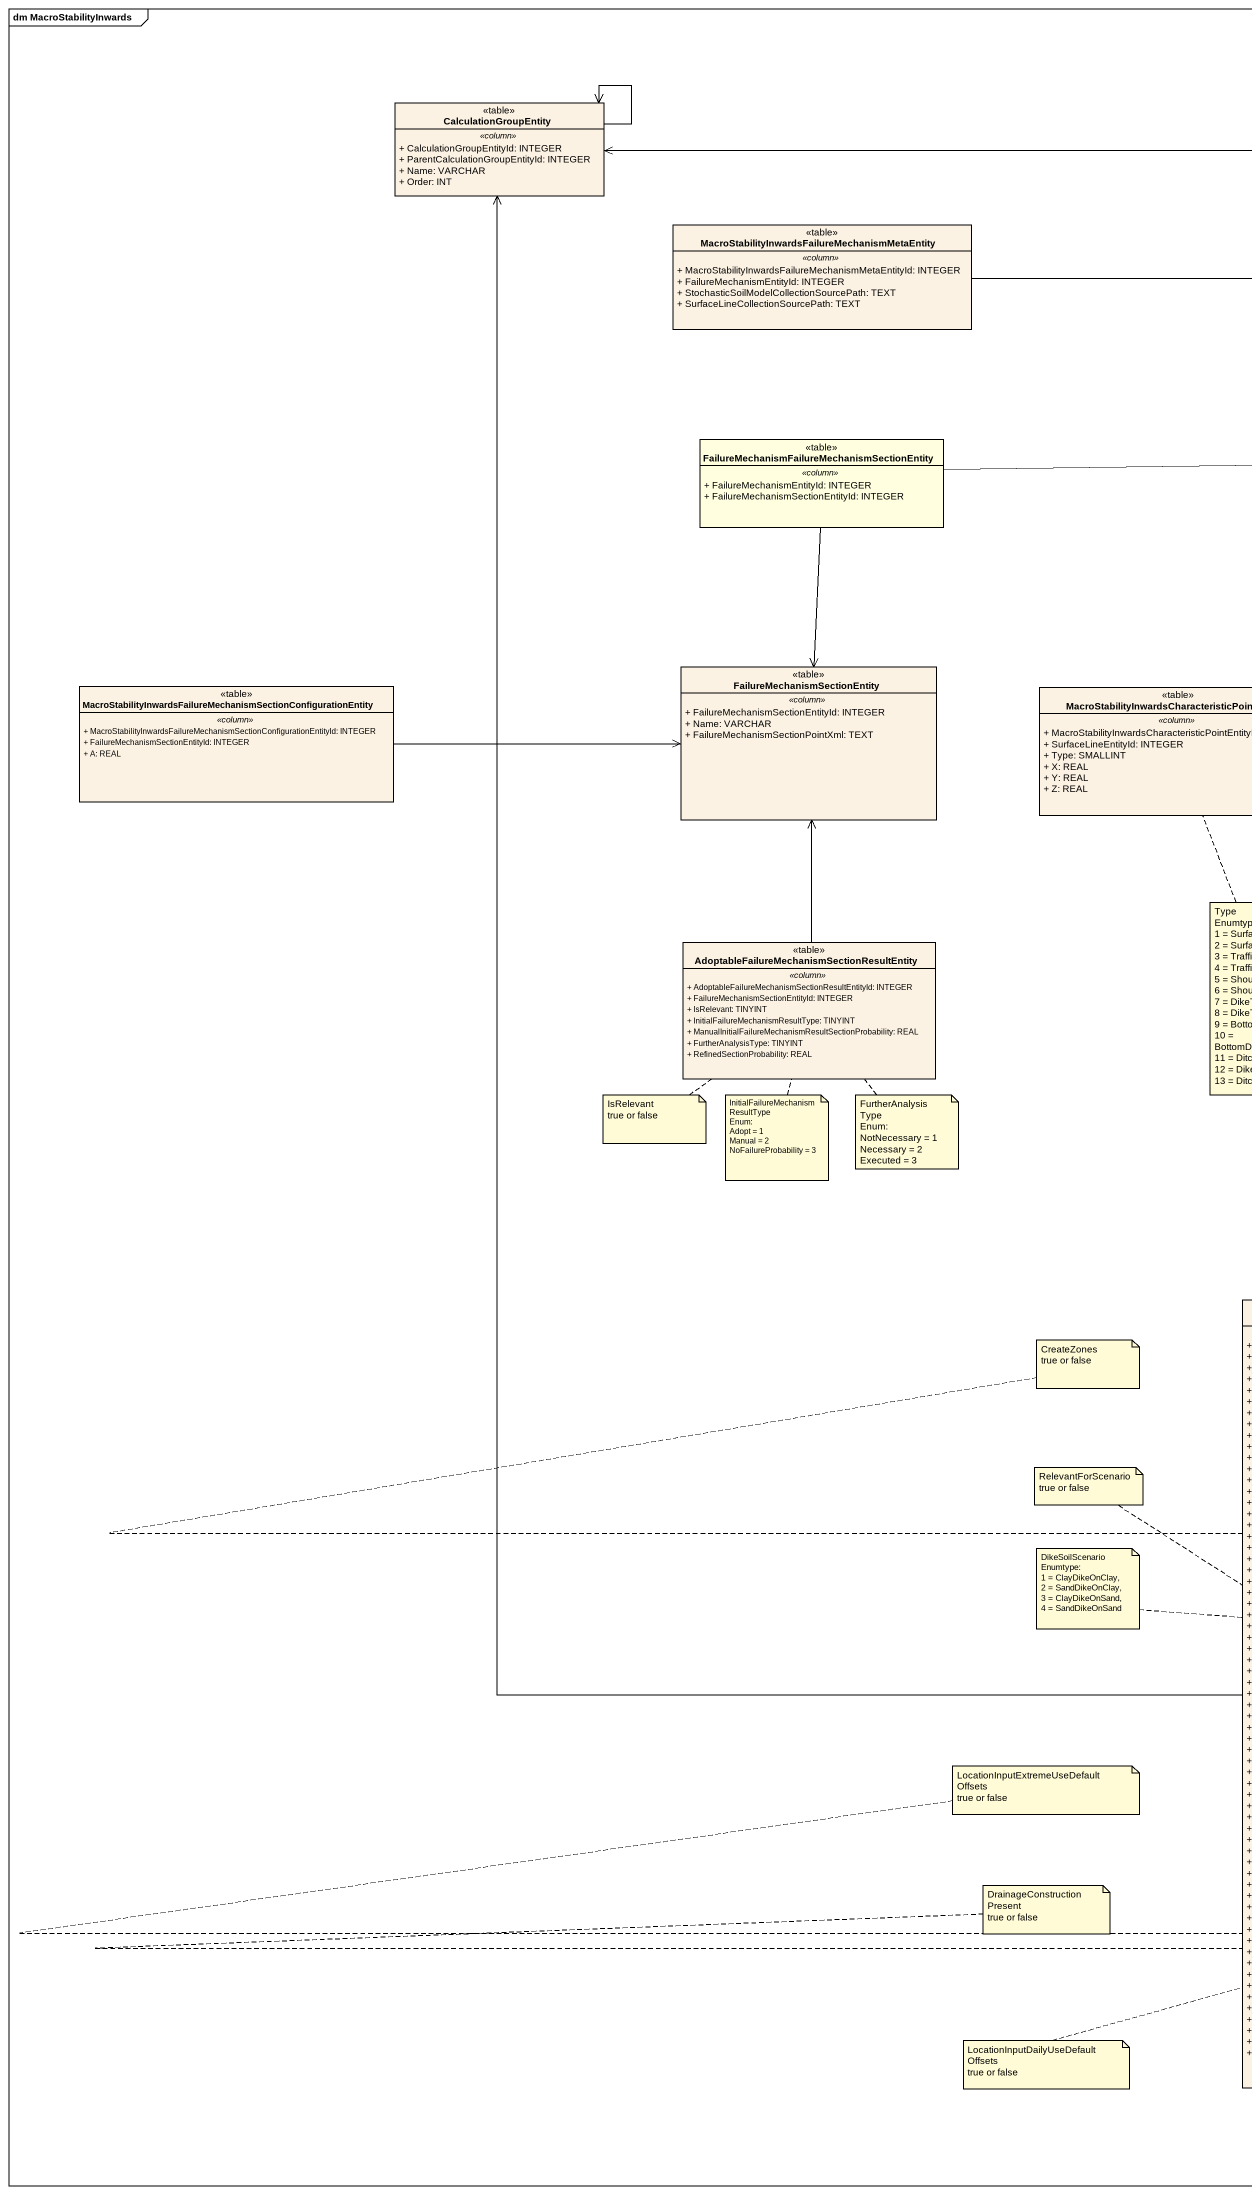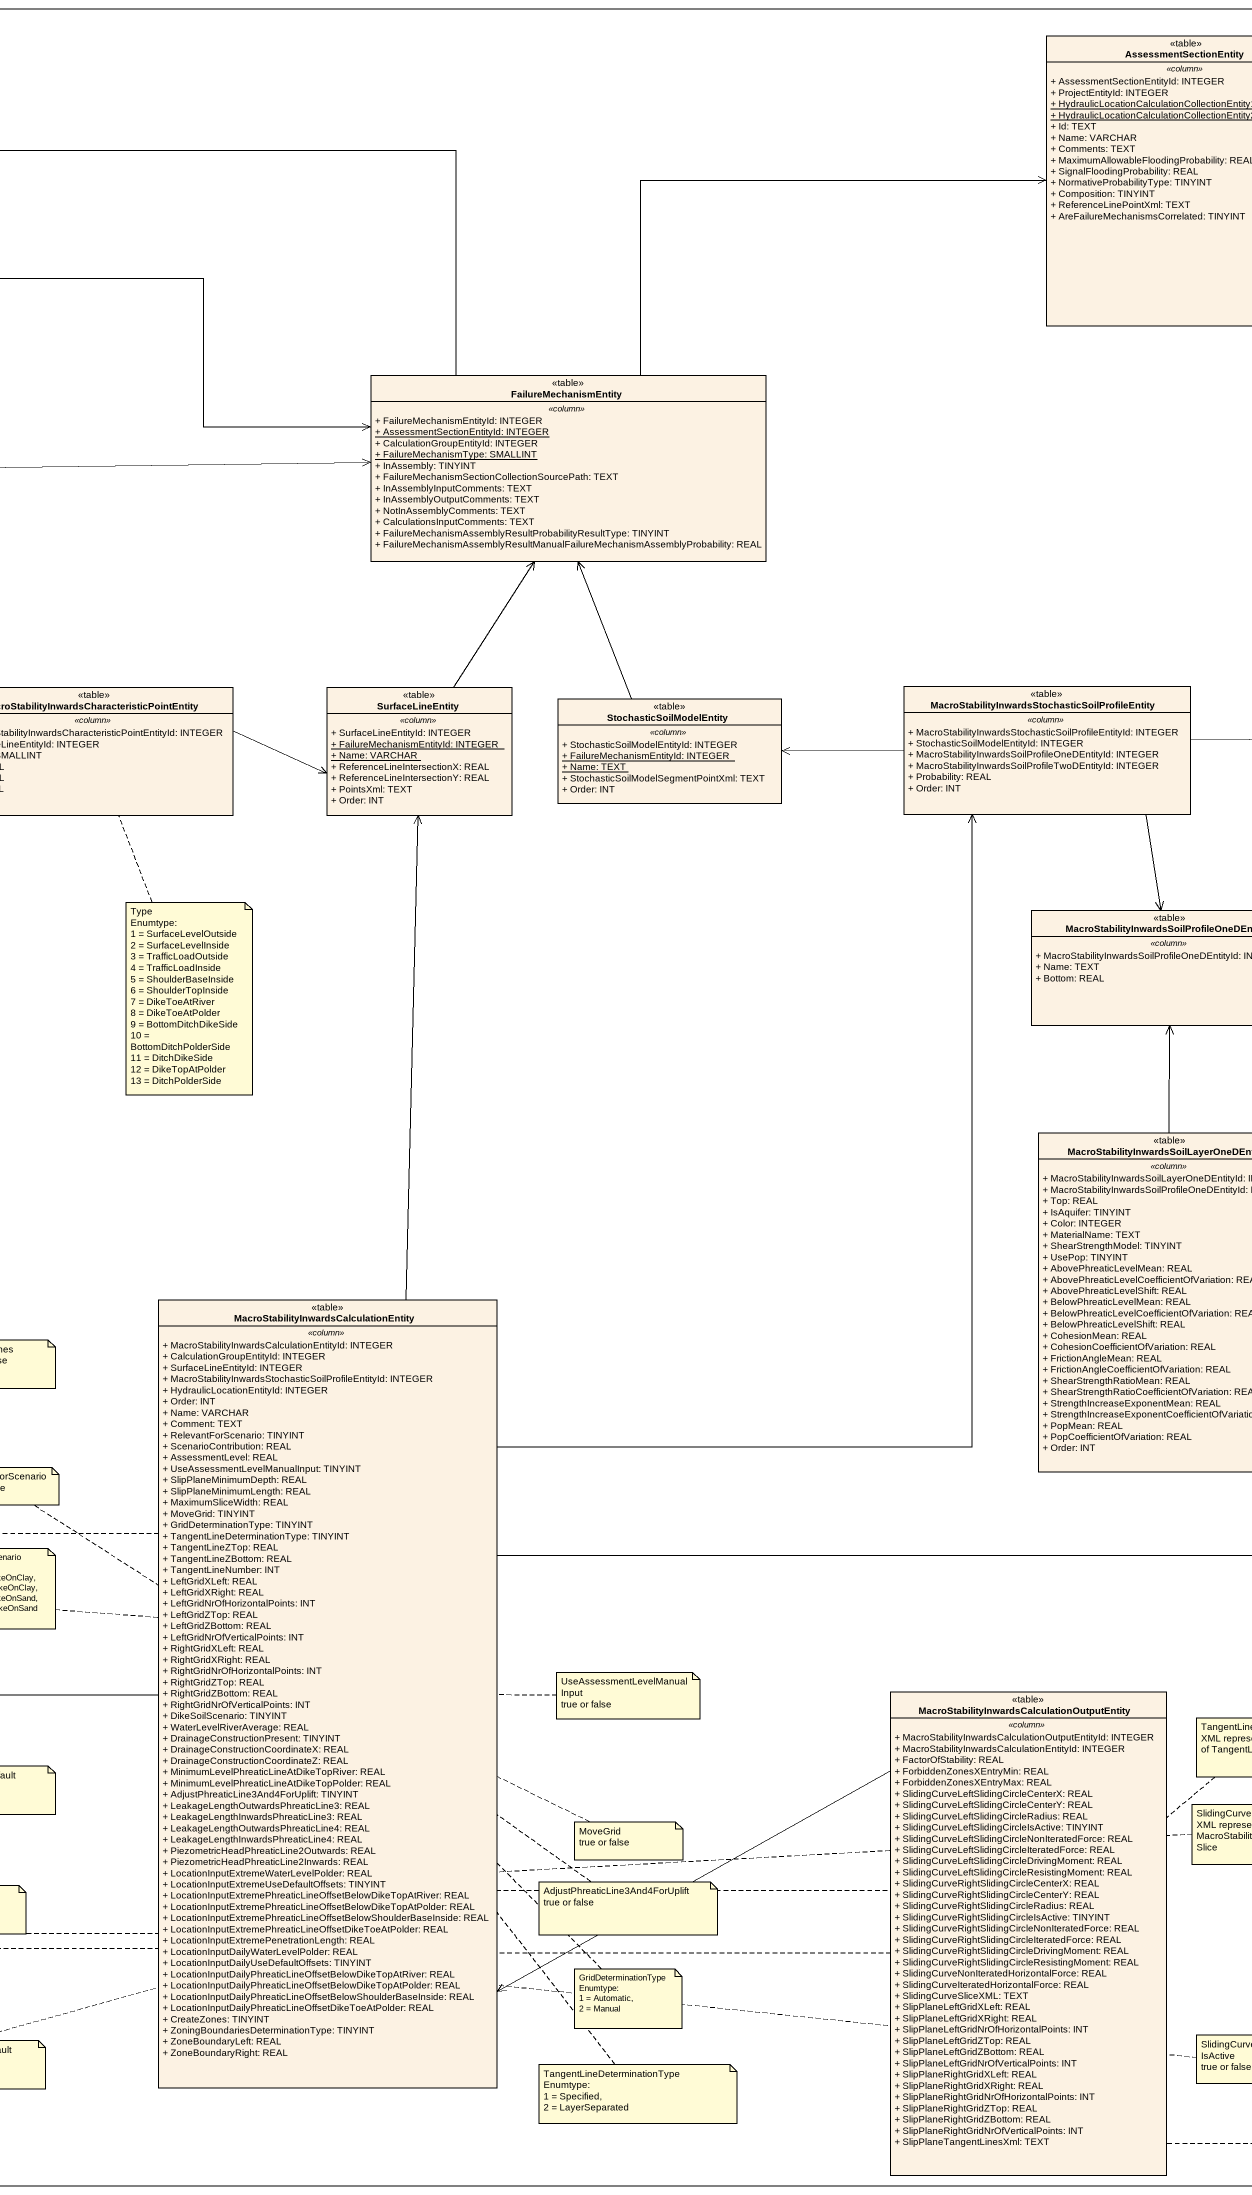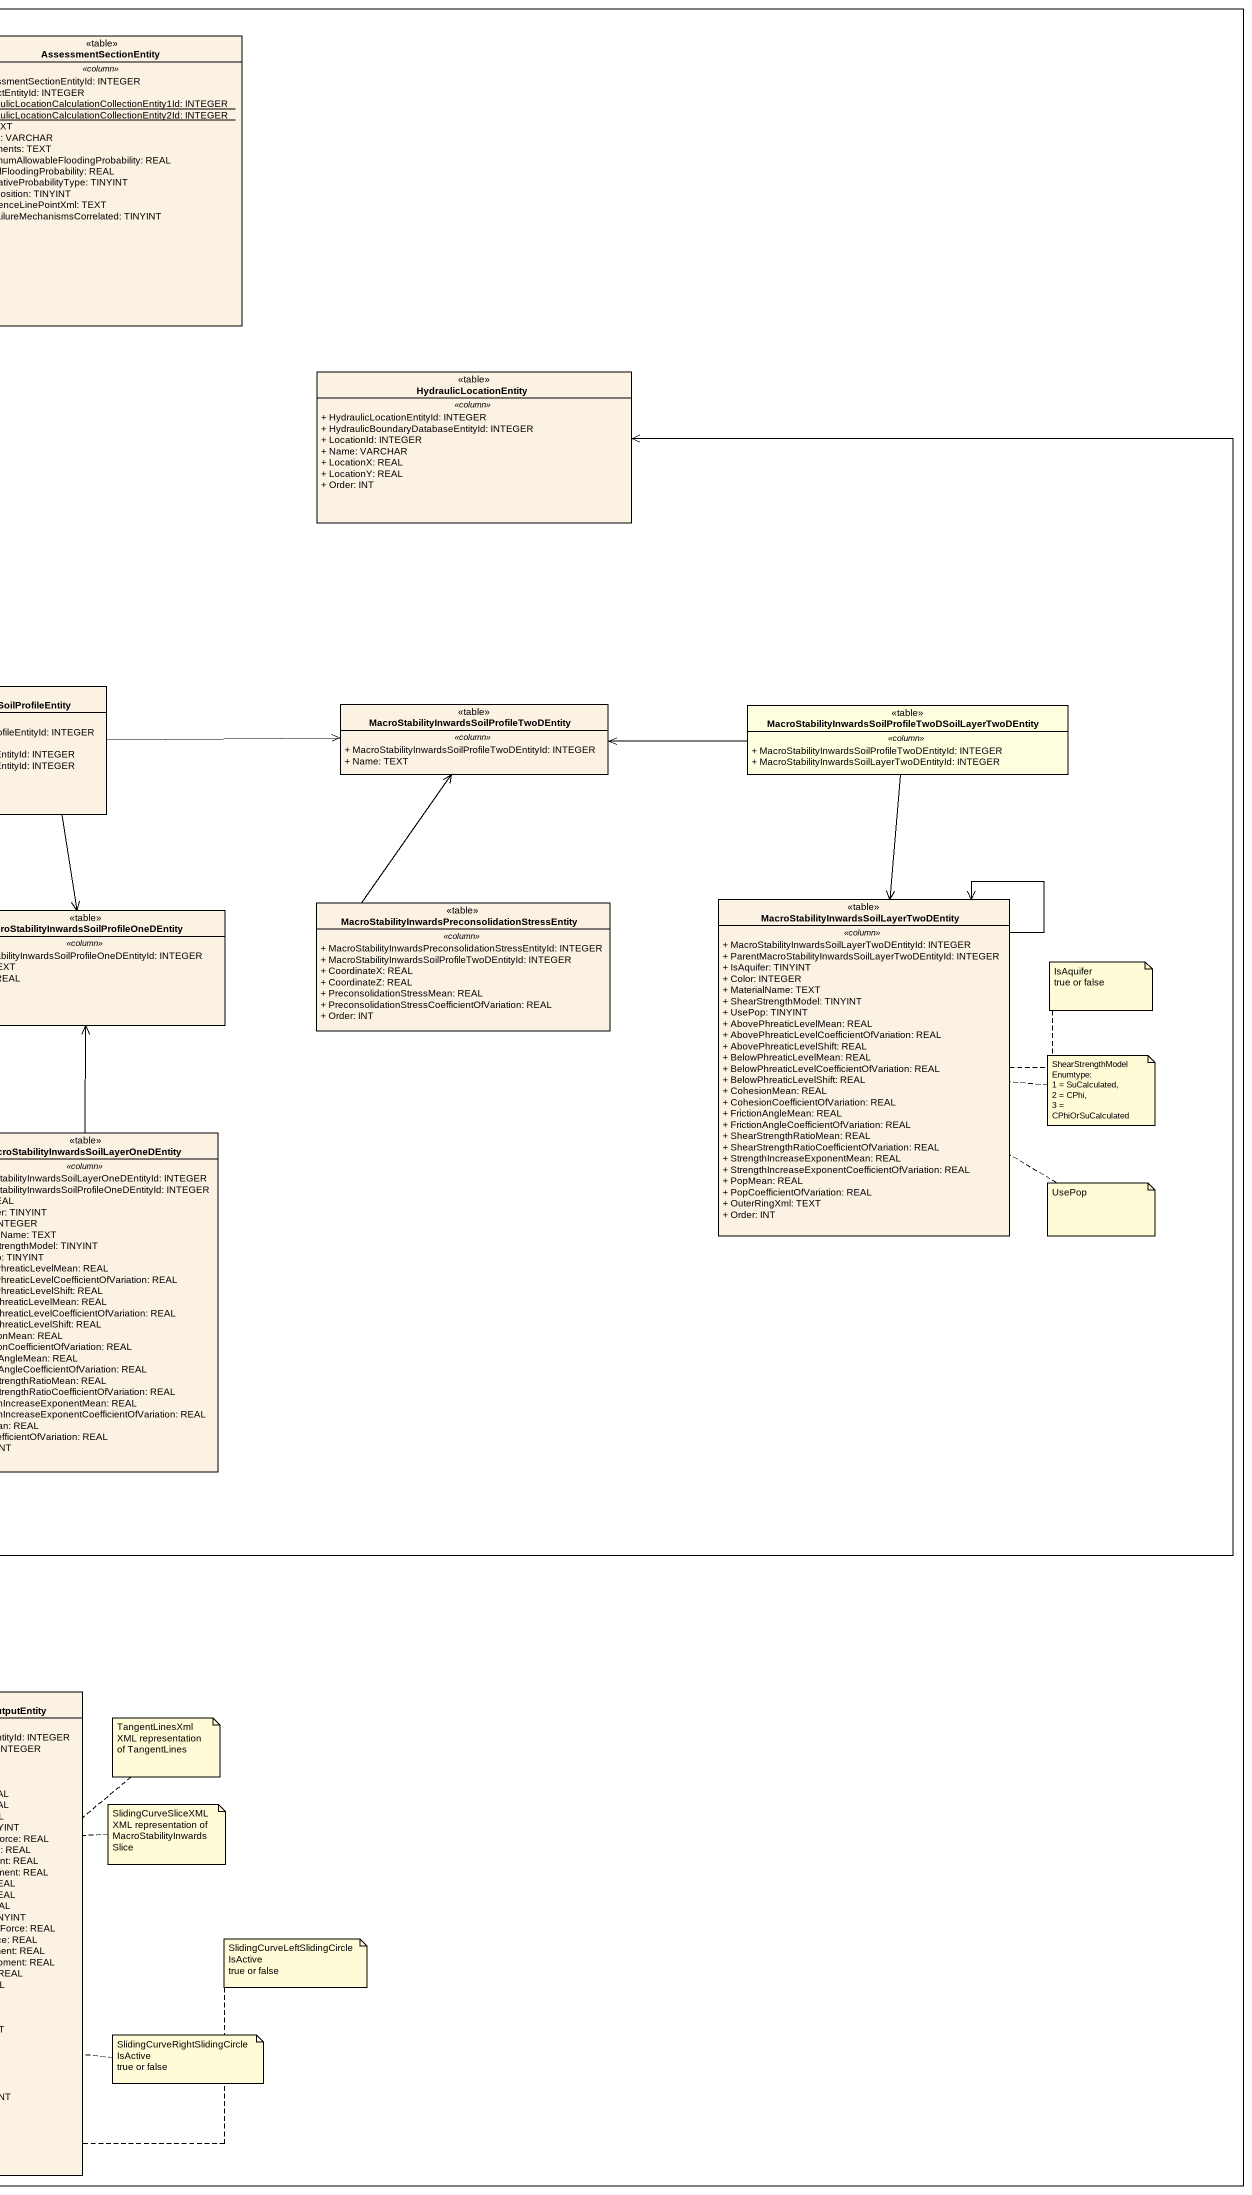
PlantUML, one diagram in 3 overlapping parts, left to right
@startuml
mainframe dm MacroStabilityInwards
hide circle
hide empty members
skinparam classAttributeIconSize 0
class AssessmentSectionEntity <<table>> #FCF2E3 {
  .. <<column>> ..
  + AssessmentSectionEntityId: INTEGER
  + ProjectEntityId: INTEGER
  {static} + HydraulicLocationCalculationCollectionEntity1Id: INTEGER
  {static} + HydraulicLocationCalculationCollectionEntity2Id: INTEGER
  + Id: TEXT
  + Name: VARCHAR
  + Comments: TEXT
  + MaximumAllowableFloodingProbability: REAL
  + SignalFloodingProbability: REAL
  + NormativeProbabilityType: TINYINT
  + Composition: TINYINT
  + ReferenceLinePointXml: TEXT
  + AreFailureMechanismsCorrelated: TINYINT
}
class CalculationGroupEntity <<table>> #FCF2E3 {
  .. <<column>> ..
  + CalculationGroupEntityId: INTEGER
  + ParentCalculationGroupEntityId: INTEGER
  + Name: VARCHAR
  + Order: INT
}
class "MacroStabilityInwardsFailureMechanismMetaEntity" as MacroStabilityInwardsFailure <<table>> #FCF2E3 {
  .. <<column>> ..
  + MacroStabilityInwardsFailureMechanismMetaEntityId: INTEGER
  + FailureMechanismEntityId: INTEGER
  + StochasticSoilModelCollectionSourcePath: TEXT
  + SurfaceLineCollectionSourcePath: TEXT
}
class FailureMechanismEntity <<table>> #FCF2E3 {
  .. <<column>> ..
  + FailureMechanismEntityId: INTEGER
  {static} + AssessmentSectionEntityId: INTEGER
  + CalculationGroupEntityId: INTEGER
  {static} + FailureMechanismType: SMALLINT
  + InAssembly: TINYINT
  + FailureMechanismSectionCollectionSourcePath: TEXT
  + InAssemblyInputComments: TEXT
  + InAssemblyOutputComments: TEXT
  + NotInAssemblyComments: TEXT
  + CalculationsInputComments: TEXT
  + FailureMechanismAssemblyResultProbabilityResultType: TINYINT
  + FailureMechanismAssemblyResultManualFailureMechanismAssemblyProbability: REAL
}
class HydraulicLocationEntity <<table>> #FCF2E3 {
  .. <<column>> ..
  + HydraulicLocationEntityId: INTEGER
  + HydraulicBoundaryDatabaseEntityId: INTEGER
  + LocationId: INTEGER
  + Name: VARCHAR
  + LocationX: REAL
  + LocationY: REAL
  + Order: INT
}
class "FailureMechanismFailureMechanismSectionEntity" as FailureMechanismFailureMecha <<table>> #FFFFE0 {
  .. <<column>> ..
  + FailureMechanismEntityId: INTEGER
  + FailureMechanismSectionEntityId: INTEGER
}
class "FailureMechanismSectionEntity" as FailureMechanismSectionEntit <<table>> #FCF2E3 {
  .. <<column>> ..
  + FailureMechanismSectionEntityId: INTEGER
  + Name: VARCHAR
  + FailureMechanismSectionPointXml: TEXT
}
class "MacroStabilityInwardsFailureMechanismSectionConfigurationEntity" as MacroStabilityInwardsFailure_2 <<table>> #FCF2E3 {
  .. <<column>> ..
  + MacroStabilityInwardsFailureMechanismSectionConfigurationEntityId: INTEGER
  + FailureMechanismSectionEntityId: INTEGER
  + A: REAL
}
class "MacroStabilityInwardsCharacteristicPointEntity" as MacroStabilityInwardsCharact <<table>> #FCF2E3 {
  .. <<column>> ..
  + MacroStabilityInwardsCharacteristicPointEntityId: INTEGER
  + SurfaceLineEntityId: INTEGER
  + Type: SMALLINT
  + X: REAL
  + Y: REAL
  + Z: REAL
}
class SurfaceLineEntity <<table>> #FCF2E3 {
  .. <<column>> ..
  + SurfaceLineEntityId: INTEGER
  {static} + FailureMechanismEntityId: INTEGER
  {static} + Name: VARCHAR
  + ReferenceLineIntersectionX: REAL
  + ReferenceLineIntersectionY: REAL
  + PointsXml: TEXT
  + Order: INT
}
class StochasticSoilModelEntity <<table>> #FCF2E3 {
  .. <<column>> ..
  + StochasticSoilModelEntityId: INTEGER
  {static} + FailureMechanismEntityId: INTEGER
  {static} + Name: TEXT
  + StochasticSoilModelSegmentPointXml: TEXT
  + Order: INT
}
class "MacroStabilityInwardsStochasticSoilProfileEntity" as MacroStabilityInwardsStochas <<table>> #FCF2E3 {
  .. <<column>> ..
  + MacroStabilityInwardsStochasticSoilProfileEntityId: INTEGER
  + StochasticSoilModelEntityId: INTEGER
  + MacroStabilityInwardsSoilProfileOneDEntityId: INTEGER
  + MacroStabilityInwardsSoilProfileTwoDEntityId: INTEGER
  + Probability: REAL
  + Order: INT
}
class "MacroStabilityInwardsSoilProfileTwoDEntity" as MacroStabilityInwardsSoilPro <<table>> #FCF2E3 {
  .. <<column>> ..
  + MacroStabilityInwardsSoilProfileTwoDEntityId: INTEGER
  + Name: TEXT
}
class "MacroStabilityInwardsSoilProfileTwoDSoilLayerTwoDEntity" as MacroStabilityInwardsSoilPro_2 <<table>> #FFFFE0 {
  .. <<column>> ..
  + MacroStabilityInwardsSoilProfileTwoDEntityId: INTEGER
  + MacroStabilityInwardsSoilLayerTwoDEntityId: INTEGER
}
class "MacroStabilityInwardsSoilProfileOneDEntity" as MacroStabilityInwardsSoilPro_3 <<table>> #FCF2E3 {
  .. <<column>> ..
  + MacroStabilityInwardsSoilProfileOneDEntityId: INTEGER
  + Name: TEXT
  + Bottom: REAL
}
class "MacroStabilityInwardsPreconsolidationStressEntity" as MacroStabilityInwardsPrecons <<table>> #FCF2E3 {
  .. <<column>> ..
  + MacroStabilityInwardsPreconsolidationStressEntityId: INTEGER
  + MacroStabilityInwardsSoilProfileTwoDEntityId: INTEGER
  + CoordinateX: REAL
  + CoordinateZ: REAL
  + PreconsolidationStressMean: REAL
  + PreconsolidationStressCoefficientOfVariation: REAL
  + Order: INT
}
class "MacroStabilityInwardsSoilLayerTwoDEntity" as MacroStabilityInwardsSoilLay <<table>> #FCF2E3 {
  .. <<column>> ..
  + MacroStabilityInwardsSoilLayerTwoDEntityId: INTEGER
  + ParentMacroStabilityInwardsSoilLayerTwoDEntityId: INTEGER
  + IsAquifer: TINYINT
  + Color: INTEGER
  + MaterialName: TEXT
  + ShearStrengthModel: TINYINT
  + UsePop: TINYINT
  + AbovePhreaticLevelMean: REAL
  + AbovePhreaticLevelCoefficientOfVariation: REAL
  + AbovePhreaticLevelShift: REAL
  + BelowPhreaticLevelMean: REAL
  + BelowPhreaticLevelCoefficientOfVariation: REAL
  + BelowPhreaticLevelShift: REAL
  + CohesionMean: REAL
  + CohesionCoefficientOfVariation: REAL
  + FrictionAngleMean: REAL
  + FrictionAngleCoefficientOfVariation: REAL
  + ShearStrengthRatioMean: REAL
  + ShearStrengthRatioCoefficientOfVariation: REAL
  + StrengthIncreaseExponentMean: REAL
  + StrengthIncreaseExponentCoefficientOfVariation: REAL
  + PopMean: REAL
  + PopCoefficientOfVariation: REAL
  + OuterRingXml: TEXT
  + Order: INT
}
class "AdoptableFailureMechanismSectionResultEntity" as AdoptableFailureMechanismSec <<table>> #FCF2E3 {
  .. <<column>> ..
  + AdoptableFailureMechanismSectionResultEntityId: INTEGER
  + FailureMechanismSectionEntityId: INTEGER
  + IsRelevant: TINYINT
  + InitialFailureMechanismResultType: TINYINT
  + ManualInitialFailureMechanismResultSectionProbability: REAL
  + FurtherAnalysisType: TINYINT
  + RefinedSectionProbability: REAL
}
class "MacroStabilityInwardsSoilLayerOneDEntity" as MacroStabilityInwardsSoilLay_2 <<table>> #FCF2E3 {
  .. <<column>> ..
  + MacroStabilityInwardsSoilLayerOneDEntityId: INTEGER
  + MacroStabilityInwardsSoilProfileOneDEntityId: INTEGER
  + Top: REAL
  + IsAquifer: TINYINT
  + Color: INTEGER
  + MaterialName: TEXT
  + ShearStrengthModel: TINYINT
  + UsePop: TINYINT
  + AbovePhreaticLevelMean: REAL
  + AbovePhreaticLevelCoefficientOfVariation: REAL
  + AbovePhreaticLevelShift: REAL
  + BelowPhreaticLevelMean: REAL
  + BelowPhreaticLevelCoefficientOfVariation: REAL
  + BelowPhreaticLevelShift: REAL
  + CohesionMean: REAL
  + CohesionCoefficientOfVariation: REAL
  + FrictionAngleMean: REAL
  + FrictionAngleCoefficientOfVariation: REAL
  + ShearStrengthRatioMean: REAL
  + ShearStrengthRatioCoefficientOfVariation: REAL
  + StrengthIncreaseExponentMean: REAL
  + StrengthIncreaseExponentCoefficientOfVariation: REAL
  + PopMean: REAL
  + PopCoefficientOfVariation: REAL
  + Order: INT
}
class "MacroStabilityInwardsCalculationEntity" as MacroStabilityInwardsCalcula <<table>> #FCF2E3 {
  .. <<column>> ..
  + MacroStabilityInwardsCalculationEntityId: INTEGER
  + CalculationGroupEntityId: INTEGER
  + SurfaceLineEntityId: INTEGER
  + MacroStabilityInwardsStochasticSoilProfileEntityId: INTEGER
  + HydraulicLocationEntityId: INTEGER
  + Order: INT
  + Name: VARCHAR
  + Comment: TEXT
  + RelevantForScenario: TINYINT
  + ScenarioContribution: REAL
  + AssessmentLevel: REAL
  + UseAssessmentLevelManualInput: TINYINT
  + SlipPlaneMinimumDepth: REAL
  + SlipPlaneMinimumLength: REAL
  + MaximumSliceWidth: REAL
  + MoveGrid: TINYINT
  + GridDeterminationType: TINYINT
  + TangentLineDeterminationType: TINYINT
  + TangentLineZTop: REAL
  + TangentLineZBottom: REAL
  + TangentLineNumber: INT
  + LeftGridXLeft: REAL
  + LeftGridXRight: REAL
  + LeftGridNrOfHorizontalPoints: INT
  + LeftGridZTop: REAL
  + LeftGridZBottom: REAL
  + LeftGridNrOfVerticalPoints: INT
  + RightGridXLeft: REAL
  + RightGridXRight: REAL
  + RightGridNrOfHorizontalPoints: INT
  + RightGridZTop: REAL
  + RightGridZBottom: REAL
  + RightGridNrOfVerticalPoints: INT
  + DikeSoilScenario: TINYINT
  + WaterLevelRiverAverage: REAL
  + DrainageConstructionPresent: TINYINT
  + DrainageConstructionCoordinateX: REAL
  + DrainageConstructionCoordinateZ: REAL
  + MinimumLevelPhreaticLineAtDikeTopRiver: REAL
  + MinimumLevelPhreaticLineAtDikeTopPolder: REAL
  + AdjustPhreaticLine3And4ForUplift: TINYINT
  + LeakageLengthOutwardsPhreaticLine3: REAL
  + LeakageLengthInwardsPhreaticLine3: REAL
  + LeakageLengthOutwardsPhreaticLine4: REAL
  + LeakageLengthInwardsPhreaticLine4: REAL
  + PiezometricHeadPhreaticLine2Outwards: REAL
  + PiezometricHeadPhreaticLine2Inwards: REAL
  + LocationInputExtremeWaterLevelPolder: REAL
  + LocationInputExtremeUseDefaultOffsets: TINYINT
  + LocationInputExtremePhreaticLineOffsetBelowDikeTopAtRiver: REAL
  + LocationInputExtremePhreaticLineOffsetBelowDikeTopAtPolder: REAL
  + LocationInputExtremePhreaticLineOffsetBelowShoulderBaseInside: REAL
  + LocationInputExtremePhreaticLineOffsetDikeToeAtPolder: REAL
  + LocationInputExtremePenetrationLength: REAL
  + LocationInputDailyWaterLevelPolder: REAL
  + LocationInputDailyUseDefaultOffsets: TINYINT
  + LocationInputDailyPhreaticLineOffsetBelowDikeTopAtRiver: REAL
  + LocationInputDailyPhreaticLineOffsetBelowDikeTopAtPolder: REAL
  + LocationInputDailyPhreaticLineOffsetBelowShoulderBaseInside: REAL
  + LocationInputDailyPhreaticLineOffsetDikeToeAtPolder: REAL
  + CreateZones: TINYINT
  + ZoningBoundariesDeterminationType: TINYINT
  + ZoneBoundaryLeft: REAL
  + ZoneBoundaryRight: REAL
}
class "MacroStabilityInwardsCalculationOutputEntity" as MacroStabilityInwardsCalcula_2 <<table>> #FCF2E3 {
  .. <<column>> ..
  + MacroStabilityInwardsCalculationOutputEntityId: INTEGER
  + MacroStabilityInwardsCalculationEntityId: INTEGER
  + FactorOfStability: REAL
  + ForbiddenZonesXEntryMin: REAL
  + ForbiddenZonesXEntryMax: REAL
  + SlidingCurveLeftSlidingCircleCenterX: REAL
  + SlidingCurveLeftSlidingCircleCenterY: REAL
  + SlidingCurveLeftSlidingCircleRadius: REAL
  + SlidingCurveLeftSlidingCircleIsActive: TINYINT
  + SlidingCurveLeftSlidingCircleNonIteratedForce: REAL
  + SlidingCurveLeftSlidingCircleIteratedForce: REAL
  + SlidingCurveLeftSlidingCircleDrivingMoment: REAL
  + SlidingCurveLeftSlidingCircleResistingMoment: REAL
  + SlidingCurveRightSlidingCircleCenterX: REAL
  + SlidingCurveRightSlidingCircleCenterY: REAL
  + SlidingCurveRightSlidingCircleRadius: REAL
  + SlidingCurveRightSlidingCircleIsActive: TINYINT
  + SlidingCurveRightSlidingCircleNonIteratedForce: REAL
  + SlidingCurveRightSlidingCircleIteratedForce: REAL
  + SlidingCurveRightSlidingCircleDrivingMoment: REAL
  + SlidingCurveRightSlidingCircleResistingMoment: REAL
  + SlidingCurveNonIteratedHorizontalForce: REAL
  + SlidingCurveIteratedHorizontalForce: REAL
  + SlidingCurveSliceXML: TEXT
  + SlipPlaneLeftGridXLeft: REAL
  + SlipPlaneLeftGridXRight: REAL
  + SlipPlaneLeftGridNrOfHorizontalPoints: INT
  + SlipPlaneLeftGridZTop: REAL
  + SlipPlaneLeftGridZBottom: REAL
  + SlipPlaneLeftGridNrOfVerticalPoints: INT
  + SlipPlaneRightGridXLeft: REAL
  + SlipPlaneRightGridXRight: REAL
  + SlipPlaneRightGridNrOfHorizontalPoints: INT
  + SlipPlaneRightGridZTop: REAL
  + SlipPlaneRightGridZBottom: REAL
  + SlipPlaneRightGridNrOfVerticalPoints: INT
  + SlipPlaneTangentLinesXml: TEXT
}
CalculationGroupEntity --> CalculationGroupEntity
MacroStabilityInwardsFailure -right-> FailureMechanismEntity
FailureMechanismEntity -right-> AssessmentSectionEntity
FailureMechanismEntity -left-> CalculationGroupEntity
FailureMechanismFailureMecha -right-> FailureMechanismEntity
FailureMechanismFailureMecha --> FailureMechanismSectionEntit
MacroStabilityInwardsFailure_2 -right-> FailureMechanismSectionEntit
MacroStabilityInwardsCharact -right-> SurfaceLineEntity
SurfaceLineEntity -up-> FailureMechanismEntity
StochasticSoilModelEntity -up-> FailureMechanismEntity
MacroStabilityInwardsStochas -left-> StochasticSoilModelEntity
MacroStabilityInwardsStochas -right-> MacroStabilityInwardsSoilPro
MacroStabilityInwardsStochas --> MacroStabilityInwardsSoilPro_3
MacroStabilityInwardsSoilPro_2 -left-> MacroStabilityInwardsSoilPro
MacroStabilityInwardsSoilPro_2 --> MacroStabilityInwardsSoilLay
MacroStabilityInwardsPrecons -up-> MacroStabilityInwardsSoilPro
MacroStabilityInwardsSoilLay --> MacroStabilityInwardsSoilLay
AdoptableFailureMechanismSec -up-> FailureMechanismSectionEntit
MacroStabilityInwardsSoilLay_2 -up-> MacroStabilityInwardsSoilPro_3
MacroStabilityInwardsCalcula -up-> CalculationGroupEntity
MacroStabilityInwardsCalcula -up-> HydraulicLocationEntity
MacroStabilityInwardsCalcula -up-> SurfaceLineEntity
MacroStabilityInwardsCalcula -up-> MacroStabilityInwardsStochas
MacroStabilityInwardsCalcula_2 -left-> MacroStabilityInwardsCalcula
note bottom of MacroStabilityInwardsCharact
  Type
  Enumtype:
  1 = SurfaceLevelOutside
  2 = SurfaceLevelInside
  3 = TrafficLoadOutside
  4 = TrafficLoadInside
  5 = ShoulderBaseInside
  6 = ShoulderTopInside
  7 = DikeToeAtRiver
  8 = DikeToeAtPolder
  9 = BottomDitchDikeSide
  10 = BottomDitchPolderSide
  11 = DitchDikeSide
  12 = DikeTopAtPolder
  13 = DitchPolderSide
end note
note right of MacroStabilityInwardsSoilLay
  IsAquifer
  true or false
end note
note right of MacroStabilityInwardsSoilLay
  ShearStrengthModel
  Enumtype:
  1 = SuCalculated,
  2 = CPhi,
  3 = CPhiOrSuCalculated
end note
note bottom of AdoptableFailureMechanismSec
  IsRelevant
  true or false
end note
note bottom of AdoptableFailureMechanismSec
  InitialFailureMechanismResultType
  Enum:
  Adopt = 1
  Manual = 2
  NoFailureProbability = 3
end note
note bottom of AdoptableFailureMechanismSec
  FurtherAnalysisType
  Enum:
  NotNecessary = 1
  Necessary = 2
  Executed = 3
end note
note right of MacroStabilityInwardsSoilLay : UsePop
note top of MacroStabilityInwardsCalcula
  CreateZones
  true or false
end note
note top of MacroStabilityInwardsCalcula
  RelevantForScenario
  true or false
end note
note left of MacroStabilityInwardsCalcula
  DikeSoilScenario
  Enumtype:
  1 = ClayDikeOnClay,
  2 = SandDikeOnClay,
  3 = ClayDikeOnSand,
  4 = SandDikeOnSand
end note
note right of MacroStabilityInwardsCalcula
  UseAssessmentLevelManualInput
  true or false
end note
note top of MacroStabilityInwardsCalcula_2
  TangentLinesXml
  XML representation of TangentLines
end note
note left of MacroStabilityInwardsCalcula
  LocationInputExtremeUseDefaultOffsets
  true or false
end note
note right of MacroStabilityInwardsCalcula
  MoveGrid
  true or false
end note
note right of MacroStabilityInwardsCalcula_2
  SlidingCurveSliceXML
  XML representation of MacroStabilityInwardsSlice
end note
note left of MacroStabilityInwardsCalcula
  DrainageConstructionPresent
  true or false
end note
note bottom of MacroStabilityInwardsCalcula
  AdjustPhreaticLine3And4ForUplift
  true or false
end note
note right of MacroStabilityInwardsCalcula_2
  SlidingCurveLeftSlidingCircleIsActive
  true or false
end note
note bottom of MacroStabilityInwardsCalcula
  GridDeterminationType
  Enumtype:
  1 = Automatic,
  2 = Manual
end note
note right of MacroStabilityInwardsCalcula_2
  SlidingCurveRightSlidingCircleIsActive
  true or false
end note
note bottom of MacroStabilityInwardsCalcula
  LocationInputDailyUseDefaultOffsets
  true or false
end note
note bottom of MacroStabilityInwardsCalcula
  TangentLineDeterminationType
  Enumtype:
  1 = Specified,
  2 = LayerSeparated
end note
@enduml
